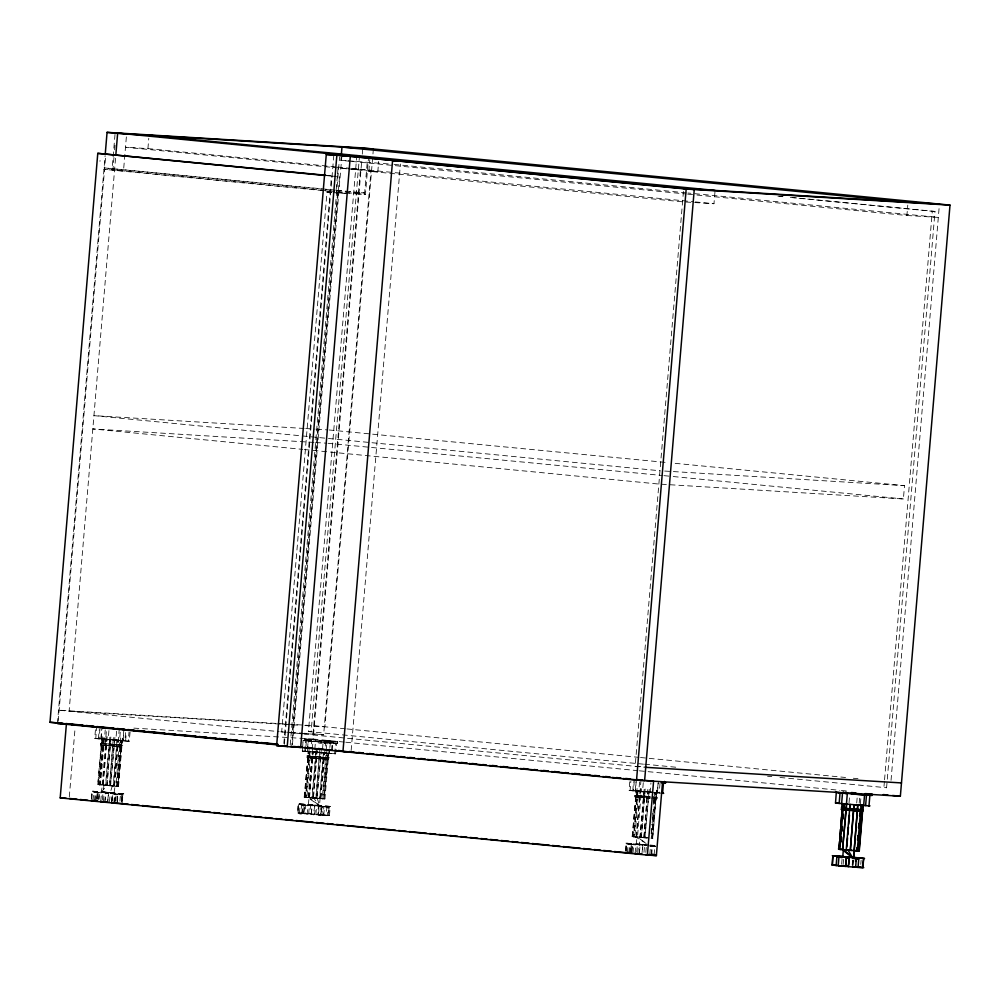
<?xml version="1.0" encoding="UTF-8"?>
<svg xmlns="http://www.w3.org/2000/svg" width="1000" height="1000" viewBox="0 0 1000 1000"><rect width="100%" height="100%" fill="white"/><g stroke="black" fill="none" stroke-linecap="round" stroke-linejoin="round"><path stroke-width="0.75" stroke-dasharray="5 3.75" d="M324.5 743.575L324.525 742.1L327.463 742.35L327.337 743.825L324.5 743.575L325.688 743.713M91.4 798.863L91.575 791.1L123.812 793.838L121.088 802.8L121.8 794.312L120.5 794.163L119.913 801.225M323.162 815.05L321.863 814.9L322.575 806.413L323.875 806.562L323.175 815.175L329.438 815.6L330.213 806.413L297.962 803.688L297.762 813C308.625 819.675 301.975 791.188 302.6 813.388M625.737 850.9L625.913 843.138L648.5 844.85M329.688 749.025L329.312 753.562L302.45 751.2L302.962 741.888M326.312 742.675L337.612 743.388L337.725 741.888L304.725 738.962M108.925 730.65L108.162 739.737L98.413 738.888L94.775 738.438L95.463 729.262M643.275 782.675L642.5 791.775L629.125 790.462L629.913 779.775M99.975 161.325L100.05 160.55M57.425 723.462L105.113 155.662M58.212 721.225L105.588 156.962M115.013 134.4L112.037 169.8L365.425 194.438L368.525 157.5M113.963 157.537L112.938 169.85L103.963 169.312L323.925 190.725M114.612 149.838L115 145.225M115.55 158.25L69.112 711.188L299.913 725.263M69.3 796.9L75.113 727.638M126.363 136.9L123.5 170.888L114.525 170.338M94.775 738.438L95.763 738.363L96.65 727.75M91.487 799L92.075 791.938L97.287 792.412L96.812 798.062M91.862 799.087L92.075 791.938M93.05 800.425L93.763 791.938L99.375 792.412L98.787 799.488M98.413 738.888L99.175 729.8M347.113 168.825L125.487 147.238L147.925 148.6L148.787 138.262M95.763 738.363L99.138 738.688L100.025 728.075M94.537 800.512L95.25 792.025M95.412 800.925L96.125 792.45L101.475 792.862L99.412 792.663L98.825 799.725M100.388 744.85L100.65 743.4L107.875 743.863L122.737 745.275L122.625 746.688L100.388 744.85L122.625 746.688M100.887 739.038L101.65 729.938M99.138 738.688L104.462 739L101.088 738.675L101.988 728.075M96.325 799.4L97.287 792.412M101.638 738.988L103.625 739.212L99.787 784.825L97.812 784.587L101.638 738.988L104.325 739.087L103.7 739.025L110.85 739.562L107.013 785.175L99.862 784.625L103.912 736.475M97.812 784.587L101.9 738.938M97.3 799.4L97.888 792.325L99.375 792.412M101.8 744.975L101.137 744.925L121.875 746.625L101.8 744.975L102.3 739.038M98.075 784.538L98.7 784.6L102.737 736.45M97.713 798.312L98.188 792.65L96.125 792.45M109.838 737.25L105.8 785.413L99.125 784.775L102.963 739.163L103.625 739.212M98.7 784.6L100.487 784.688L105.225 729.912M105.162 745.387L106.575 728.988M100.8 800.95L101.512 792.463L105.65 792.875L105.113 800.325M102.137 785.062L106.175 736.912M102.925 784.837L106.762 739.237M103.15 784.875L107.2 736.725M102.4 799.737L103 792.663L101.512 792.463M114.025 793.1L101.137 791.925L103.35 791.85L103.925 784.987L115.087 786L114.025 793.1L101.15 792.013L102.638 784.9L103.925 784.987M103.462 801.15L104.175 792.675L105.65 792.875M120.6 737.9L116.487 786.25L115.862 786.188L119.688 740.588L120.312 740.638L113.162 740.1L109.562 785.738L105.487 785.387L109.625 739.8M104.8 801.8L105.712 793.25L108.5 793.487L107.9 800.55M107.013 785.175L110.838 736.988M107.7 800.625L108.5 793.487M109.562 785.738L113.375 737.562M101.088 738.675L121.05 740.5L117.225 786.112L110.55 785.475L114.688 739.887L110.85 739.562M110.55 785.475L114.9 737.337M109.513 801.75L110.225 793.263L112.075 793.337L114.65 793.575L113.938 802.062M130.075 732.212L129.225 741.237L115.85 739.925L116.613 730.837M111.363 801.825L112.075 793.337M111.888 802.288L112.6 793.812L115.062 793.975L118.038 794.3L117.325 802.788M116.487 786.25L113.2 786.012L117.025 740.4M112.212 800.575L112.8 793.5L114.65 793.575M113.425 786.038L117.25 740.438M114.213 785.812L118.35 740.225L115.85 739.925M114.525 785.825L119.213 729.475M114.35 802.463L115.062 793.975M123.812 730.387L122.912 740.987L119.537 740.662L120.3 731.575M114.875 802.613L115.588 794.125L112.6 793.812M115.588 800.913L116.188 793.838L121.8 794.312M115.862 786.188L117.65 786.275L121.487 740.675L122.375 740.675L120.388 740.45L121.05 740.5M122.587 738.138L118.537 786.287L117.875 786.237L121.713 740.625M116.9 801.188L117.475 793.988L116.188 793.838M117.65 786.275L118.287 786.338L122.325 738.188M117.5 801.188L117.5 794.112L122.863 794.538L122.15 803.025M123.125 740.638L123.763 733.062M119.537 740.662L124.875 740.987L125.638 731.888M125.6 740.788L126.237 733.213M121.675 801.612L122.863 794.538L121.388 801.425M124.875 740.987L128.25 741.312L129.012 732.212M331.5 192.275L327.013 192L281.675 731.888L289.15 732.35M283.837 743.487L331.475 176.112L339.55 176.6L291.775 745.537M284.363 744.287L333.862 154.738M336.238 189.475L337.4 175.625M337.537 174.088L338.05 167.938L347.025 168.487M290.225 744.862L339.6 156.875M346.55 193.575L337.575 193.025L292.25 732.925L299.725 733.375M350.188 161.275L340.85 160.362L341.1 157.413M292.438 744.775L341.812 156.788M302.45 751.2L303.038 740.337L311.75 740.975L311.112 748.55M298.475 804.513L297.762 813L305.062 813.475L303.575 813.388L304.288 804.912L305.775 804.987L305.1 813.725L298.137 813.075L298.475 804.513L303.688 804.987M304.775 740.438L304.887 739.025L307.162 739.163L308.913 739.362L308.738 740.75L304.775 740.438L311.75 740.975M299.45 813L300.163 804.513L301.65 804.6L300.938 813.088L311.337 813.938L309.85 813.737L310.562 805.25L312.05 805.45L311.388 814.312L306.988 814.025M304.812 751.462L305.7 740.863L303.337 740.588M302.15 750.938L305.525 751.263L306.413 740.662M307.05 740.588L307.162 739.163M643.475 764.175L308.45 731.55L356.85 155.225M301.812 813.512L302.525 805.025L307.875 805.438L302.525 805.025M306.775 757.438L328.263 759.2L307.387 757.537L307.05 755.987L329.137 757.85L329.012 759.275L326.4 759.188M307.538 748.587L308.175 741L315.45 741.712L314.812 749.287M305.525 751.263L310.863 751.587L307.488 751.263L308.375 740.65L337.612 743.388M304.2 797.175L308.288 751.513L310.712 751.663L306.887 797.262L304.2 797.175L306.188 797.4L310.3 749.062M304.462 797.125L308.288 751.513M304.862 797.225L308.688 751.612L308.038 751.562M305.087 797.175L309.125 749.025M312.05 805.45L307.9 805.037L307.162 813.925L303.875 813.713L304.587 805.225M316.238 749.837L312.188 797.987L305.525 797.35L309.35 751.75L310.012 751.8L308.688 751.612M359.538 155.387L311.137 731.712L308.45 731.55M336.312 191.938L356.45 193.888L356.575 192.475L364.65 192.963L349.162 191.462M304.113 733.263L313.087 733.8L360.487 169.3L348.525 168.575M308.225 797.625L312.35 752.038M312.337 749.137L312.975 741.562L315.45 741.712M133.837 728.125L313.175 739.05L361.763 160.375M362.287 154.162L362.812 147.95M308.525 797.65L312.575 749.5M308.438 804.55L309.025 797.475L313.65 797.825L320.087 798.413L319.513 805.625L308.438 804.55L319.5 805.475M320.775 752.45L327.438 753.075L323.612 798.688L316.95 798.05L321.087 752.463L317.013 752.113L313.412 797.75L309.325 797.412L313.15 751.812L310.087 751.6L310.712 751.663M309.55 797.45L313.15 751.812M308.675 813.737L309.387 805.25L307.9 805.037M326.925 750.675L322.875 798.825L322.25 798.775L326.075 753.162L326.712 753.225L319.562 752.675L315.95 798.312L311.887 797.975L316.012 752.375M311.188 814.375L312.1 805.825M313.412 797.75L317.225 749.575M364.525 194.387L367.375 160.525M314.887 806.062C310.212 827.638 319.962 802.613 311.9 805.9M315.95 798.312L319.775 750.138M714.963 191.9L713.975 203.725L682.562 201.812L368.837 171.262L369.825 159.438M321.463 743.25L321.587 741.787C311.625 741.888 327.35 744.3 318.637 743.012M315.9 814.325L316.613 805.837L318.463 805.913L317.75 814.4L315.9 814.325L326.188 815.225L326.9 806.737L322.575 806.413M316.95 798.05L321.3 749.912M335.625 753.812L322.238 752.513L323.125 741.9L336.613 743.3L335.625 753.812L325.938 753.238L329.312 753.562M301.225 733.462L323.65 734.837L371.05 170.338L348.625 168.962M373.375 148.975L324.862 726.775L301.475 725.35M321.975 806.7L321.262 815.188L318.275 814.875L318.988 806.388L324.438 806.875L318.988 806.388M322.875 798.825L319.587 798.587L323.425 752.987M318.488 814.562L319.2 806.075L321.05 806.15L320.337 814.638M319.812 798.612L323.65 753.012M320.613 798.388L324.438 752.788M320.913 798.4L325.6 742.05L305.7 740.863M328.537 815.6L329.25 807.113L327.95 815.6L323.725 815.362L320.737 815.05L321.45 806.562M326.188 750.212L326.825 742.638L336.613 743.3M322.25 798.775L324.05 798.85L327.875 753.25L328.762 753.263L326.788 753.025L327.438 753.075M328.975 750.713L324.938 798.863L324.275 798.812L328.1 753.213M328 759.25L328.713 750.763M323.725 815.362L324.487 806.7L329.25 807.113M368.837 171.262L377.812 171.812L378.675 161.462M329.812 747.513L330.412 742.613M331.362 743.012L331.475 741.6L333.225 741.688L333.8 743.188L329.775 742.862L329.975 741.425L333.8 743.188L329.775 742.862M331.525 750.525L332.163 742.95M332.238 750.337L332.875 742.75M329.438 815.6L327.475 815.375L328.188 806.888L326.9 806.737M334.637 753.888L335.538 743.288M351.15 750.5L400.4 164.062M629.125 790.462L630.1 790.387L630.862 781.3M625.825 851.038L626.425 843.962L631.263 844.362L631.038 851.513M626.2 851.112L626.425 843.962M627.388 852.45L628.1 843.975L629.6 844.05L633.725 844.45L633.013 852.925M632.762 790.913L633.525 781.825M683.438 191.462L635.163 766.312L644.525 766.888M630.1 790.387L633.475 790.713L634.362 780.113M628.888 852.537L629.6 844.05M629.763 852.962L630.475 844.475L635.825 844.9L633.763 844.688M638.625 797.35L649.6 798.3L634.725 796.888L634.85 795.475L650.75 796.612M635.225 791.062L635.988 781.975M639.575 781.95L638.812 791.038L635.438 790.713L636.325 780.1M630.662 851.425L631.263 844.362M632.15 836.625L636.237 790.975L638.663 791.112L634.837 836.725L632.15 836.625L634.138 836.85L638.25 788.512M632.413 836.575L636.237 790.975M631.638 851.438L632.238 844.362L633.725 844.45M636.8 797.138L637.463 797.188L636.138 797.013L636.638 791.075L635.988 791.025M633.038 836.637L637.075 788.487M631.938 851.75L632.537 844.688L630.475 844.475M644.188 789.287L640.138 837.438L633.475 836.8L637.3 791.2L637.962 791.25L636.638 791.075M636.163 837.087L640.925 781.012M635.138 852.975L635.85 844.5L640 844.912L639.138 853.838M636.475 837.1L640.525 788.95M645.725 844.825L636.388 844L636.975 836.938L646.675 837.738M651.888 798.175L640.6 797.2L641.1 791.263L638.038 791.062L638.663 791.112M648.562 837.85L644.9 837.5L649.038 791.912L644.963 791.562L641.363 837.2L637.5 836.9L641.538 788.75M636.75 851.775L637.337 844.7L635.85 844.5M637.8 853.188L638.513 844.7L640 844.912M636.388 844L639.237 844.2L639.837 837.138M651.375 792.438L647.513 792.138L643.9 837.775L639.837 837.425L643.962 791.838M639.462 852.35L640.05 845.275L642.837 845.512L642.237 852.588M641.363 837.2L645.175 789.025M642.05 852.663L642.837 845.512M643.9 837.775L647.725 789.587M643.975 852.362L644.562 845.3L646.413 845.375M644.9 837.5L649.25 789.375M659.938 792.812L650.188 791.963L650.95 782.875M645.825 852.438L646.3 846.787M651.213 833.7L651.975 824.55M652.487 818.45L653.263 809.3M653.775 803.188L653.65 797.138L657.087 797.312L656.963 798.725L654.35 798.65M651.287 833.512L652.062 824.362M652.188 822.825L653.213 810.625M653.725 804.525L654.737 792.487L655.387 792.537L651.562 838.138M649.812 854.35L650.525 845.863L656.137 846.35M654.737 792.487L656.712 792.712L655.825 792.7L652 838.312L652.625 838.363L656.925 790.163M652.887 838.312L652.225 838.263L656.05 792.663M651.125 854.638L651.825 846.025L650.525 845.863M652.625 838.363L656.663 790.212M651.675 854.812L652.438 846.15L654.825 846.363M653.375 792.738L657.262 793.025L658.15 782.412M657.463 792.663L658.35 782.062M655.212 792.775L659.212 793.012L660.113 782.412M654.137 854.675L654.85 846.188M841.65 864.137L842.125 858.487M843.138 864.35L843.612 858.688M849.025 802.837L849.538 796.775M856.712 803.025L857.212 796.963M852.212 865.025L852.688 859.362M696.975 195.037L906.9 215.487L907.775 205.138M852.738 865.487L853.213 859.837M852.938 865.175L853.413 859.525M859.188 803.175L859.812 795.6M860.4 803.763L861.038 796.188M860.763 864.425L861.125 860.188M304.3 449.538L658.863 484.062L903.4 498.963L904.513 485.662L674.362 463.25M884.412 781.375L883.9 787.588L886.587 787.75L934.987 211.425L792.288 197.525M884.55 779.812L932.288 211.262L934.987 211.425M891.038 780.35L939.312 205.575M311.312 741.388L310.938 739.938L308.888 739.75L308.175 741.1L311.312 741.388L310.938 739.938L308.412 739.675L308.175 741.1L304.65 740.775M112.413 785.7L110.237 792.625L103.35 791.85M326.65 742.225L327.125 740.85L330.387 741.112L330.412 742.513L326.65 742.225L328.988 740.938L330.412 742.513L326.325 742.1M101.15 792.013L107.275 785.487L115.087 786M122.737 745.275L100.512 743.438M329.137 757.85L326.512 757.775M324.938 798.863L324.05 798.85M128.25 741.312L129.225 741.237M337.725 741.888L303.938 739.225M634.725 796.888L650.625 798.025M308.6 741.1L308.412 739.675L311.1 741.3L308.175 741.1L317.387 741.95M123.812 793.838L91.575 791.1M330.213 806.413L297.962 803.688M324.487 806.7L328.663 807.113M652.438 846.15L655.413 846.462M307.663 797.45L309.025 797.475L319.513 805.625L317.25 798.35L307.663 797.45L319.513 805.625L313.675 798.062M317.25 798.35L320.087 798.413M646.188 843.462L635.612 836.912L636.975 836.938L646.462 843.475M321.587 741.787L318.762 741.55M327.463 742.35L324.525 742.1M119.688 740.588L121.487 740.675M326.075 753.162L327.875 753.25M654.025 792.613L655.825 792.7M648.35 796.425L635.6 795.55L650.987 796.963M108.162 739.737L105.688 739.587L122.912 740.987M322.238 752.513L324.712 752.663L307.488 751.263M633.475 790.713L638.812 791.038M650.188 791.963L652.663 792.113M642.5 791.775L640.037 791.625L650.4 792.5M340.85 160.362L346.838 160.725M348.338 160.825L392.475 164.25M906.9 215.487L938.312 217.4L687.95 193.012M356.45 193.888L365.425 194.438M304.2 428.462L93.938 415.637L300.763 435.788M305.75 428.55L315.1 429.125M316.663 429.212L327.562 429.888M329.113 429.975L668.138 462.65M313.988 442.425L92.812 428.938L302.75 449.387M315.538 442.512L326.438 443.175M328 443.275L662.362 475.5M664.65 471.05L904.513 485.662M290.65 732.438L302.613 733.162M304.613 740.375L321.662 741.688M652.3 797.087L657.087 797.312M640.6 797.2L635.487 796.963L636.138 797.013M309.325 797.412L306.262 797.212L306.887 797.262M115.588 794.125L118.038 794.3M318.275 814.875L320.737 815.05M321.262 815.188L311.388 814.312M649.862 845.438L655.775 845.863M649.925 846.162L652.387 846.338L649.4 846.012M324.363 757.638L318.913 757.212M324.237 759.05L310.675 757.9M323.875 806.562L328.188 806.888M321.863 814.9L327.475 815.375M635.438 790.713L651.162 791.988M313.375 751.85L317.238 752.15M308.975 756.275L309.637 756.325L307.65 756.087L328.387 757.788L306.9 756.025M308.85 757.688L309.513 757.738L307.538 757.513L329.012 759.275M645.188 791.6L641.1 791.263M323.612 798.688L322.95 798.637L324.275 798.812M305.525 797.35L306.188 797.4M315.725 798.288L319.587 798.587M99.125 784.775L99.787 784.825M117.225 786.112L116.562 786.05L117.875 786.237M109.338 785.713L113.2 786.012M633.475 836.8L634.138 836.85M643.675 837.738L647.537 838.037M646.862 796.663L649.712 796.888M646.775 837.925L635.612 836.912M327.125 740.85L330.387 741.112M298.137 813.075L302.975 813.475M626.8 844.05L631.638 844.438M313.188 797.725L317.25 798.062M106.788 785.138L110.862 785.487M641.137 837.175L645.2 837.525M105.512 793.312L108.3 793.55M309.85 813.737L317.75 814.4M646.9 845.238L625.913 843.138M316.012 756.963L310.788 756.475M643.962 796.413L634.85 795.475M316.613 805.837L321.05 806.15M110.225 793.263L112.8 793.5M649.987 844.987L658.162 845.863M644.562 845.3L647.15 845.525M326.062 743.7L327.337 743.825M114.388 739.862L118.05 740.212M648.725 791.9L651.162 792.125M654.163 798.612L653.538 798.562L656.213 798.65L652.2 798.188M99.862 784.625L100.487 784.688M634.837 836.725L634.212 836.663L637.5 836.9M639.237 844.2L648.838 845.1M300.163 804.513L305.775 804.987M93.763 791.938L97.888 792.325M628.1 843.975L632.238 844.362M779.875 196.325L782.975 196.625M777.938 196.225L782.6 196.688M790.362 197.438L932.288 211.262M394.038 164.4L686.388 192.862M351.737 161.425L686.087 193.988M687.638 194.137L695.413 194.887M147.925 148.6L336.087 166.925M337.638 167.075L350.087 168.287M351.637 168.438L693.763 201.762M695.312 201.912L713.975 203.725M348.4 168.95L377.812 171.812M325.625 175.25L336.463 176.3M326.838 175.662L331.475 176.112M335.213 190.1L104.075 167.887L324.038 189.3M336.763 190.25L347.612 191.3M325.588 189.45L334.888 190.362M336.438 190.512L356.575 192.475M325.475 190.875L334.762 191.788M335.988 192.55L345.05 193.425M327.013 192L331.538 192.438M333.05 192.587L337.575 193.025M302.312 435.938L659.987 470.763M663.913 475.65L671.688 476.4M673.238 476.55L903.4 498.963M345.363 728.775L314.288 725.75L58.55 710.163L279.125 731.637M346.912 728.925L638.95 757.362M640.512 757.513L845.562 777.487M853.325 778.238L857.987 778.688M644.625 764.188L678.75 767.513M767.562 776.263L771.812 776.575M779.975 777.463L886.587 787.75M313.087 733.8L323.65 734.837M280.688 731.8L302.425 733.913M303.988 734.062L645.738 767.337M313.175 739.05L344.237 742.075M345.8 742.225L637.837 770.662M639.388 770.812L839.775 790.325M841.338 790.475L849.1 791.237M326.825 742.638L330.2 742.962M659.212 793.012L662.588 793.337M655.013 792.8L657.262 793.025M303.875 813.713L307.162 813.925M652.312 796.775L656.338 797.237L655.15 797.05M653.075 798.263L656.963 798.725M102.638 784.9L107.275 785.487M650.9 838.088L652.225 838.263M308.913 739.362L307.688 740.713L304.887 739.025L308.913 739.362M321.85 740.925L316.913 741.925L326.388 742.7L321.85 740.925M101.512 743.462L121.988 745.2L101.512 743.462"/><path stroke-width="1.5" d="M835.312 792.262L864.538 795L863.65 805.6L835.512 803.05L836.3 792.35M853.863 857.663L854.438 850.438L853.863 857.663L852.575 857.575L842.775 856.587L843.375 849.513M277.512 744.45L50 722.288L97.775 153.35L325.625 175.25M105.237 154.113L107.062 132.363L362.812 147.95L950 205.125L900.362 796.225L636.538 780.15L290.413 746.45M662.562 781.737L656.363 855.625L647.387 855.075L60.2 797.9L66.4 724.013M115.812 155.137L117.638 133.387L373.375 148.975M326.275 154.488L350.3 156.337L300.663 747.45L287.213 746.625L276.637 745.6L326.275 154.488L339.738 155.312M287.213 746.625L336.838 155.525M341.35 154.45L341.975 147.062L908.025 202.188M636.538 780.15L686.175 189.05L950 205.125M647.387 855.075L653.587 781.188L645.825 780.438M664.562 782.75L663.487 782.738L662.588 793.337L663.675 793.35L662.3 793.088M836.938 865.425L832.1 865.025L832.812 856.538L832.475 865.113L841.5 865.962L839.438 865.75M839.15 803.5L840.037 792.887L837.675 792.625M836.15 865.537L836.862 857.05L842.212 857.475L840.15 857.262M841.625 803.65L842.513 793.037L846.875 793.462M844.35 803.825L843.7 803.775L843.312 808.3L843.975 808.35L842 808.125L842.375 803.6L844.35 803.825L844.1 806.85M841.125 809.463L843.062 809.725L839.862 849.388L840.525 849.438L838.55 849.2L839.45 841.525M839.7 838.475L840.475 829.325M840.725 826.275L841.5 817.113M841.75 814.062L842.763 809.55M842.513 805.062L842 808.125M839.2 849.25L842.138 809.488M842.65 808.175L843.037 803.65M841.162 841.812L841.55 837.225M842.062 831.125L842.45 826.55M843.088 818.925L843.475 814.35M839.862 849.388L842.562 849.663L847.312 793.6M842.562 849.663L846.7 804.075L843.7 803.775M843.312 808.3L853.75 809.262L854.125 804.737L850.3 850.35L846.225 850L850.05 804.4L849.55 810.337L860.55 811.188L859.538 815.713M846.787 846.963L847.562 837.812M847.812 834.762L848.45 827.138M848.713 824.087L849.475 814.925M836.862 857.05L838.925 857.262L838.213 865.75L845.537 866.413L846.438 857.862L849.225 858.1L848.637 865.163M845.537 866.413L846.438 857.862M853.337 858.425L856.325 858.737L855.612 867.225L848.325 866.65L849.225 858.1M850.3 850.35L853.275 812.175M856.85 847.75L856.6 850.8L858.388 850.888L862.225 805.288L860.425 805.2L861.05 805.25L857.225 850.863L854.163 850.65L857.763 805.013L853.9 804.712M854.163 850.65L857.763 805.013M855.55 861.425L855.788 858.587L858.775 858.913L858.062 867.4L862.288 867.638L863.6 859.15L862.887 867.638L858.112 867.212M857.487 840.125L857.875 835.55M858.512 827.913L858.9 823.337M863.1 805.288L859.275 850.9L858.612 850.85L858.875 847.788M859.513 840.163L859.9 835.588M860.537 827.962L860.925 823.388M861.562 815.75L861.95 811.175M858.388 850.888L859.013 850.95L862.85 805.337M863.65 805.6L860.275 805.275L865.612 805.588L866.5 794.987L870.962 795.325M865.612 805.588L868.988 805.925L869.875 795.312M846.012 791.963L846.062 793.45L842.938 793.138L844.987 792.362M848.325 866.65L845.725 866.35M862.725 809.812L841.237 808.05L842.288 808.037M862.613 811.225L842.537 809.587M835.512 803.05L839.875 803.3M868.988 805.925L869.963 805.85L868.688 805.662M865.025 793.625L872.062 793.925L871.95 795.425L851.263 793.962M651.725 854.638L656.488 855.05L655.425 854.825M832.1 865.025L836.538 865.3M862.887 867.638L863.775 867.638M661.912 782.688L665.562 782.837L664.287 782.562M852.825 866.6L860.525 867.25L856.213 866.938L857.5 867.087M846.225 850L842.862 849.675M96.788 800.638L94.537 800.512L97.287 800.763M628.888 852.537L631.138 852.663M840.037 792.887L843.1 793.075M863.838 794.825L866.5 794.987M367.625 157.438L368.525 157.5M369.95 157.963L378.925 158.512L115.138 132.85M400.662 160.95L392.587 160.463L342.95 751.562L351.025 752.05M683.688 188.512L939.425 204.1M50 722.288L62.725 723.238M66.787 724.038L57.425 723.462L278.012 744.938M645.738 767.337L901.475 782.925M284.225 745.837L286.913 746.012M276.637 745.6L287.113 746.237M60.2 797.9L66.175 798.263M97.613 801.075L91.737 800.5L96.2 800.812M631.95 853.1L626.087 852.525L630.55 852.85M853.162 850.5L854.45 850.588M842.775 856.587L844.062 856.663M857.987 805.05L861.05 805.25M856.325 858.737L858.775 858.913M651.112 854.5L654.137 854.675L652.175 854.45M853.525 809.237L860.675 809.775L860.037 809.725M850.075 850.312L853.938 850.625M842.875 856.413L832.312 855.713L864.55 858.45L848.975 856.888M848.2 866.075L841.538 865.562M851.375 792.55L855.925 792.913M849.75 857.225L852.487 857.513L842 849.488L851.875 850.4M846.25 857.925L849.038 858.162M107.788 801.975L100.6 801.45M634.938 853.475L642.125 854M861.838 809.812L862.875 809.788M861.725 811.225L862.75 811.2M849.862 810.35L843.2 809.712M838.8 849.15L841.225 849.3L840.6 849.237M856.6 850.8L857.225 850.863M94.425 800.55L97.175 800.812M627.388 852.45L631.638 852.8M149.037 135.312L715.088 190.425M107.062 132.363L117.638 133.387M686.175 189.05L333.862 154.738L694.25 189.537L644.613 780.638L622.863 778.525M97.775 153.35L325.288 175.512M883.275 794.562L887.938 795.013M892.6 795.475L900.362 796.225M65.812 723.538L82.837 725.188M85.938 725.5L93.675 726.25M96.762 726.55L113.787 728.213M116.888 728.512L124.625 729.262M127.725 729.562L133.912 730.163M137.012 730.462L144.75 731.225M147.838 731.525L164.862 733.175M167.963 733.487L175.7 734.237M178.8 734.538L195.825 736.2M198.912 736.5L206.65 737.25M209.75 737.55L215.938 738.15M219.037 738.45L226.775 739.212M229.875 739.513L237.613 740.263M240.7 740.562L246.9 741.162M249.988 741.475L257.725 742.225M260.825 742.525L277.85 744.188M71.062 724.463L78.825 725.225M81.938 725.525L99.025 727.188M102.125 727.487L109.9 728.25M113 728.55L119.213 729.15M122.325 729.45L130.087 730.212M133.2 730.512L140.963 731.275M144.075 731.575L150.287 732.175M153.387 732.487L161.163 733.238M164.262 733.538L181.35 735.2M184.462 735.512L192.225 736.263M195.338 736.562L212.425 738.225M215.525 738.538L221.737 739.137M224.85 739.438L232.613 740.2M235.725 740.5L243.487 741.25M246.6 741.562L252.812 742.163M255.912 742.463L263.688 743.225M266.788 743.525L273 744.125M297.863 746.55L300.963 746.85M307.175 747.463L311.837 747.913M318.05 748.512L322.713 748.975M328.925 749.575L332.038 749.875M338.25 750.487L342.912 750.938M349.125 751.538L353.787 752M358.438 752.45L363.1 752.9M369.312 753.512L373.975 753.962M380.188 754.562L383.3 754.862M389.513 755.475L394.175 755.925M400.387 756.538L405.05 756.988M409.7 757.438L414.363 757.9M420.575 758.5L425.238 758.95M431.45 759.562L436.112 760.013M440.775 760.462L445.438 760.925M451.65 761.525L454.75 761.825M460.962 762.438L467.175 763.037M471.838 763.487L476.5 763.95M482.713 764.55L485.825 764.85M492.038 765.462L496.7 765.913M502.912 766.513L507.575 766.975M513.787 767.575L516.888 767.875M523.1 768.487L527.762 768.938M533.975 769.538L537.087 769.85M543.3 770.45L547.962 770.9M554.175 771.513L558.837 771.963M565.05 772.562L568.15 772.875M574.362 773.475L579.025 773.925M585.237 774.538L589.9 774.987M594.562 775.438L599.225 775.9M605.438 776.5L610.1 776.95M616.312 777.562L620.962 778.012M625.625 778.462L630.288 778.925M636.5 779.525L642.712 780.125M293.55 746.45L301.575 747.237M304.425 747.513L332.475 750.25M335.487 750.537L363.45 753.263M366.55 753.562L372.775 754.175M375.875 754.475L383.638 755.225M386.75 755.537L403.837 757.2M406.95 757.5L414.712 758.25M417.812 758.562L424.038 759.163M427.137 759.463L434.9 760.225M438.013 760.525L455.1 762.188M458.212 762.487L465.975 763.25M469.075 763.55L486.163 765.212M489.275 765.512L497.038 766.275M500.15 766.575L517.238 768.238M520.337 768.538L537.425 770.2M540.538 770.512L548.3 771.263M551.413 771.562L568.5 773.225M571.6 773.538L599.562 776.25M602.675 776.562L608.888 777.163M612 777.463L619.763 778.225M661.237 782.513L663.487 782.738M69.175 798.45L76.938 799.2M80.037 799.5L87.812 800.263M90.913 800.562L97.125 801.162M100.237 801.475L108 802.225M111.112 802.525L128.2 804.188M131.3 804.5L139.075 805.25M142.175 805.55L159.262 807.212M162.375 807.525L179.462 809.188M182.562 809.488L190.338 810.25M193.438 810.55L210.525 812.212M213.637 812.513L219.85 813.112M224.513 813.575L230.725 814.175M233.837 814.475L241.6 815.238M244.7 815.537L250.925 816.137M254.025 816.45L261.788 817.2M264.9 817.5L272.663 818.263M275.775 818.562L281.988 819.163M285.1 819.475L292.863 820.225M295.963 820.525L313.05 822.188M316.163 822.5L323.925 823.25M327.038 823.55L333.25 824.163M336.362 824.463L344.125 825.225M347.225 825.525L364.312 827.188M367.425 827.487L375.188 828.25M378.3 828.55L395.387 830.212M398.488 830.512L406.262 831.275M409.363 831.575L426.45 833.238M429.562 833.538L435.775 834.137M438.888 834.45L446.65 835.2M449.75 835.5L457.525 836.263M460.625 836.562L466.838 837.175M469.95 837.475L477.713 838.225M480.825 838.525L487.038 839.137M490.15 839.438L497.912 840.2M501.012 840.5L508.787 841.25M511.887 841.55L518.1 842.163M521.213 842.463L528.975 843.225M532.087 843.525L549.175 845.188M552.275 845.487L560.05 846.25M563.15 846.55L580.237 848.213M583.35 848.512L591.112 849.275M594.225 849.575L600.438 850.175M603.538 850.475L611.312 851.237M614.412 851.538L631.5 853.2M634.612 853.5L640.825 854.112M645.487 854.562L656.363 855.625M842.938 793.138L846.062 793.45M855.263 850.438L858.612 850.85M858.062 867.4L852.625 866.9L855.612 867.225M648.688 854.5L651.675 854.812M114.35 802.463L117.325 802.788M870.688 795.15L871.95 795.425L870.837 793.988M844.525 850.525L852.575 857.575L848.012 850.1M664.438 781.4L665.562 782.837M843.225 791.787L843.562 793.25M866.988 795.088L864.112 794.887L866.988 795.088"/></g></svg>
